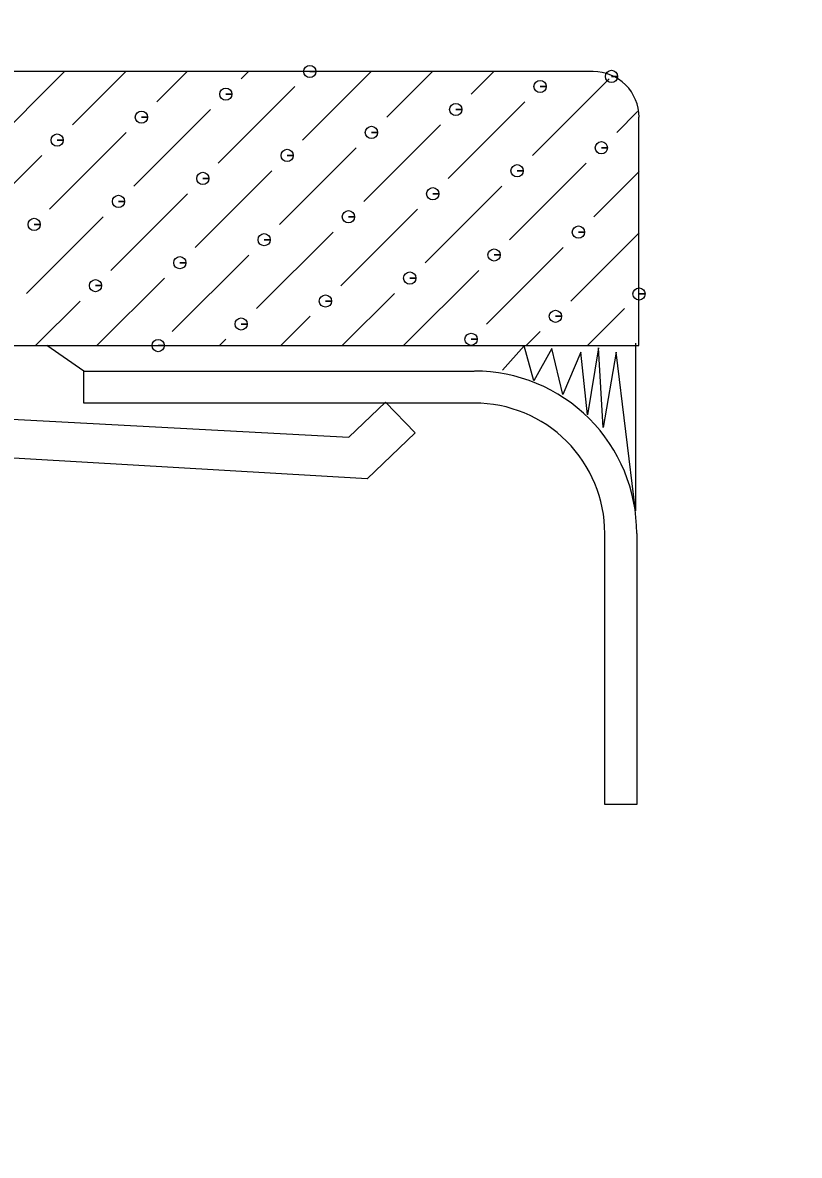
# Model space of a CAD drawing. Header units: millimetres. Extents: x 217 to 1740, y 261 to 1330.
# Drawn here: x 1280.29 to 1307.82, y 719.73 to 759.9 of the extents above; entities that cross this region are included whole.
import ezdxf

# ---------------------------------------------------------------- set-up
doc = ezdxf.new("R2010")
doc.units = ezdxf.units.MM
doc.linetypes.add('ACAD_ISO02W100', pattern=[15, 12, -3])
doc.linetypes.add('ACAD_ISO03W100', pattern=[30, 12, -18])
for name, color, linetype, lineweight in [('DEFAULT_1', 7, 'ACAD_ISO03W100', 0), ('尺寸標注', 1, 'Continuous', 30), ('細實線', 1, 'Continuous', 13)]:
    doc.layers.add(name, color=color, linetype=linetype, lineweight=lineweight)
doc.styles.add('DIM', font='txt.shx', dxfattribs={"width": 0.7, "bigfont": 'chineset.shx'})
doc.dimstyles.new('mm+in(开孔纸尺寸)', dxfattribs={"dimscale": 3, "dimtxt": 3.8, "dimasz": 2, "dimexe": 1.25, "dimexo": 0.625, "dimgap": 2, "dimtad": 1, "dimtxsty": 'DIM', "dimcen": 0, "dimclrd": 256, "dimclre": 256, "dimclrt": 3, "dimadec": 0, "dimazin": 0, "dimtfac": 1, "dimtmove": 0, "dimatfit": 1, "dimfxl": 1, "dimlwd": -1, "dimarcsym": 0})

# ---------------------------------------------------------------- blocks, each defined once
blk = doc.blocks.new('*D32')
at = {"layer": 'Defpoints', "color": 0}
for p in [(1393.921, 906.259), (634.54, 906.095), (1393.921, 506.795)]:
    blk.add_point(p, dxfattribs=at)
at = {"layer": '尺寸標注', "lineweight": -2}
for p, q in [((634.54, 904.22), (634.54, 503.045)), ((1393.921, 904.384), (1393.921, 503.045))]:
    blk.add_line(p, q, dxfattribs=at)
at = {"layer": '尺寸標注'}
blk.add_line((640.54, 506.795), (1387.921, 506.795), dxfattribs=at)
for points in [[(640.54, 507.795), (640.54, 505.795), (634.54, 506.795)], [(1387.921, 505.795), (1387.921, 507.795), (1393.921, 506.795)]]:
    blk.add_solid(points, dxfattribs=at)
at = {"layer": '尺寸標注', "color": 3, "insert": (1014.231, 519.445), "char_height": 11.4, "attachment_point": 5, "style": 'DIM'}
blk.add_mtext('759,38mm [29 7/8"]', dxfattribs=at)
blk = doc.blocks.new('*D33')
at = {"layer": 'Defpoints', "color": 0}
for p in [(1387.567, 906.476), (640.89, 906.095), (1387.567, 549.295)]:
    blk.add_point(p, dxfattribs=at)
at = {"layer": '尺寸標注', "lineweight": -2}
for p, q in [((1387.567, 904.601), (1387.567, 545.545)), ((640.89, 904.22), (640.89, 545.545))]:
    blk.add_line(p, q, dxfattribs=at)
at = {"layer": '尺寸標注'}
blk.add_line((646.89, 549.295), (1381.567, 549.295), dxfattribs=at)
for points in [[(646.89, 550.295), (646.89, 548.295), (640.89, 549.295)], [(1381.567, 548.295), (1381.567, 550.295), (1387.567, 549.295)]]:
    blk.add_solid(points, dxfattribs=at)
at = {"layer": '尺寸標注', "color": 3, "insert": (1013.044, 561.945), "char_height": 11.4, "attachment_point": 5, "style": 'DIM'}
blk.add_mtext('746,68mm [29 3/8"]', dxfattribs=at)
blk = doc.blocks.new('*D41')
at = {"layer": 'Defpoints', "color": 0}
for p in [(1381.22, 906.255), (647.24, 906.036), (1381.22, 599.295)]:
    blk.add_point(p, dxfattribs=at)
at = {"layer": '尺寸標注', "lineweight": -2}
for p, q in [((647.24, 904.161), (647.24, 595.545)), ((1381.22, 904.38), (1381.22, 595.545))]:
    blk.add_line(p, q, dxfattribs=at)
at = {"layer": '尺寸標注'}
blk.add_line((653.24, 599.295), (1375.22, 599.295), dxfattribs=at)
for points in [[(653.24, 600.295), (653.24, 598.295), (647.24, 599.295)], [(1375.22, 598.295), (1375.22, 600.295), (1381.22, 599.295)]]:
    blk.add_solid(points, dxfattribs=at)
at = {"layer": '尺寸標注', "color": 3, "insert": (1014.23, 611.945), "char_height": 11.4, "attachment_point": 5, "style": 'DIM'}
blk.add_mtext('733,98mm [28 7/8"]', dxfattribs=at)
blk = doc.blocks.new('*D49')
at = {"layer": 'Defpoints', "color": 0}
for p in [(1226.941, 1090.241), (1227.274, 665.941), (1520.823, 665.941)]:
    blk.add_point(p, dxfattribs=at)
at = {"layer": '尺寸標注', "lineweight": -2}
for p, q in [((1228.816, 1090.241), (1524.573, 1090.241)), ((1229.149, 665.941), (1524.573, 665.941))]:
    blk.add_line(p, q, dxfattribs=at)
at = {"layer": '尺寸標注'}
blk.add_line((1520.823, 1084.241), (1520.823, 671.941), dxfattribs=at)
for points in [[(1521.823, 1084.241), (1519.823, 1084.241), (1520.823, 1090.241)], [(1519.823, 671.941), (1521.823, 671.941), (1520.823, 665.941)]]:
    blk.add_solid(points, dxfattribs=at)
at = {"layer": '尺寸標注', "color": 3, "insert": (1508.173, 878.091), "char_height": 11.4, "attachment_point": 5, "rotation": 90, "style": 'DIM'}
blk.add_mtext('424,3mm [16 11/16"]', dxfattribs=at)
blk = doc.blocks.new('*D52')
at = {"layer": 'Defpoints', "color": 0}
for p in [(1226.941, 1077.541), (1225.637, 678.641), (1447.823, 678.641)]:
    blk.add_point(p, dxfattribs=at)
at = {"layer": '尺寸標注', "lineweight": -2}
for p, q in [((1228.816, 1077.541), (1451.573, 1077.541)), ((1227.512, 678.641), (1451.573, 678.641))]:
    blk.add_line(p, q, dxfattribs=at)
at = {"layer": '尺寸標注'}
blk.add_line((1447.823, 1071.541), (1447.823, 684.641), dxfattribs=at)
for points in [[(1448.823, 1071.541), (1446.823, 1071.541), (1447.823, 1077.541)], [(1446.823, 684.641), (1448.823, 684.641), (1447.823, 678.641)]]:
    blk.add_solid(points, dxfattribs=at)
at = {"layer": '尺寸標注', "color": 3, "insert": (1435.173, 878.091), "char_height": 11.4, "attachment_point": 5, "rotation": 90, "style": 'DIM'}
blk.add_mtext('398,9mm [15 11/16"]', dxfattribs=at)
blk = doc.blocks.new('*D53')
at = {"layer": 'Defpoints', "color": 0}
for p in [(1226.941, 1083.891), (1225.633, 672.291), (1490.323, 672.291)]:
    blk.add_point(p, dxfattribs=at)
at = {"layer": '尺寸標注', "lineweight": -2}
for p, q in [((1228.816, 1083.891), (1494.073, 1083.891)), ((1227.508, 672.291), (1494.073, 672.291))]:
    blk.add_line(p, q, dxfattribs=at)
at = {"layer": '尺寸標注'}
blk.add_line((1490.323, 1077.891), (1490.323, 678.291), dxfattribs=at)
for points in [[(1491.323, 1077.891), (1489.323, 1077.891), (1490.323, 1083.891)], [(1489.323, 678.291), (1491.323, 678.291), (1490.323, 672.291)]]:
    blk.add_solid(points, dxfattribs=at)
at = {"layer": '尺寸標注', "color": 3, "insert": (1477.673, 878.091), "char_height": 11.4, "attachment_point": 5, "rotation": 90, "style": 'DIM'}
blk.add_mtext('411,6mm [16 3/16"]', dxfattribs=at)

msp = doc.modelspace()

# ---------------------------------------------------------------- linework, layer by layer
msp.add_arc((1293.536, 764.827), 96.85, 273.47129, 356.20218)
at = {"layer": 'DEFAULT_1', "color": 3, "linetype": 'ByBlock'}
msp.add_arc((1293.536, 764.827), 84.15, 273.47129, 356.20218, dxfattribs=at)
at = {"layer": 'DEFAULT_1', "color": 2, "linetype": 'ACAD_ISO02W100'}
msp.add_arc((1293.536, 764.827), 90.5, 273.47129, 356.20218, dxfattribs=at)
at = {"layer": '細實線'}
for points, knots in [([(1290.466, 758.166), (1290.466, 758.166), (1290.683, 758.166), (1290.683, 758.166), (1290.683, 758.166), (1290.683, 758.286), (1290.586, 758.383), (1290.466, 758.383), (1290.466, 758.383), (1290.347, 758.383), (1290.249, 758.286), (1290.249, 758.166), (1290.249, 758.166), (1290.249, 758.047), (1290.347, 757.95), (1290.466, 757.95), (1290.466, 757.95), (1290.586, 757.95), (1290.683, 758.047), (1290.683, 758.166), (1290.683, 758.166), (1290.683, 758.166), (1290.466, 758.166), (1290.466, 758.166)], [0, 0, 0, 0, 0.142857, 0.142857, 0.142857, 0.142857, 0.285714, 0.285714, 0.285714, 0.285714, 0.428571, 0.428571, 0.428571, 0.428571, 0.571429, 0.571429, 0.571429, 0.571429, 0.714286, 0.714286, 0.714286, 0.714286, 1, 1, 1, 1]), ([(1302.137, 756.543), (1302.137, 756.973), (1301.965, 757.385), (1301.662, 757.689), (1301.662, 757.689), (1301.356, 757.994), (1300.945, 758.166), (1300.514, 758.166)], [0, 0, 0, 0, 0.333333, 0.333333, 0.333333, 0.333333, 1, 1, 1, 1]), ([(1301.161, 757.993), (1301.161, 757.993), (1301.377, 757.993), (1301.377, 757.993), (1301.377, 757.993), (1301.377, 758.112), (1301.28, 758.21), (1301.161, 758.21), (1301.161, 758.21), (1301.041, 758.21), (1300.944, 758.112), (1300.944, 757.993), (1300.944, 757.993), (1300.944, 757.873), (1301.041, 757.776), (1301.161, 757.776), (1301.161, 757.776), (1301.28, 757.776), (1301.377, 757.873), (1301.377, 757.993), (1301.377, 757.993), (1301.377, 757.993), (1301.161, 757.993), (1301.161, 757.993)], [0, 0, 0, 0, 0.142857, 0.142857, 0.142857, 0.142857, 0.285714, 0.285714, 0.285714, 0.285714, 0.428571, 0.428571, 0.428571, 0.428571, 0.571429, 0.571429, 0.571429, 0.571429, 0.714286, 0.714286, 0.714286, 0.714286, 1, 1, 1, 1]), ([(1287.489, 757.363), (1287.489, 757.363), (1287.705, 757.363), (1287.705, 757.363), (1287.705, 757.363), (1287.705, 757.482), (1287.608, 757.58), (1287.489, 757.58), (1287.489, 757.58), (1287.369, 757.58), (1287.272, 757.482), (1287.272, 757.363), (1287.272, 757.363), (1287.272, 757.243), (1287.369, 757.146), (1287.489, 757.146), (1287.489, 757.146), (1287.608, 757.146), (1287.705, 757.243), (1287.705, 757.363), (1287.705, 757.363), (1287.705, 757.363), (1287.489, 757.363), (1287.489, 757.363)], [0, 0, 0, 0, 0.142857, 0.142857, 0.142857, 0.142857, 0.285714, 0.285714, 0.285714, 0.285714, 0.428571, 0.428571, 0.428571, 0.428571, 0.571429, 0.571429, 0.571429, 0.571429, 0.714286, 0.714286, 0.714286, 0.714286, 1, 1, 1, 1]), ([(1298.629, 757.635), (1298.629, 757.635), (1298.846, 757.635), (1298.846, 757.635), (1298.846, 757.635), (1298.846, 757.755), (1298.748, 757.852), (1298.629, 757.852), (1298.629, 757.852), (1298.509, 757.852), (1298.412, 757.755), (1298.412, 757.635), (1298.412, 757.635), (1298.412, 757.516), (1298.509, 757.418), (1298.629, 757.418), (1298.629, 757.418), (1298.748, 757.418), (1298.846, 757.516), (1298.846, 757.635), (1298.846, 757.635), (1298.846, 757.635), (1298.629, 757.635), (1298.629, 757.635)], [0, 0, 0, 0, 0.142857, 0.142857, 0.142857, 0.142857, 0.285714, 0.285714, 0.285714, 0.285714, 0.428571, 0.428571, 0.428571, 0.428571, 0.571429, 0.571429, 0.571429, 0.571429, 0.714286, 0.714286, 0.714286, 0.714286, 1, 1, 1, 1]), ([(1284.499, 756.548), (1284.499, 756.548), (1284.716, 756.548), (1284.716, 756.548), (1284.716, 756.548), (1284.716, 756.668), (1284.619, 756.765), (1284.499, 756.765), (1284.499, 756.765), (1284.38, 756.765), (1284.282, 756.668), (1284.282, 756.548), (1284.282, 756.548), (1284.282, 756.429), (1284.38, 756.331), (1284.499, 756.331), (1284.499, 756.331), (1284.619, 756.331), (1284.716, 756.429), (1284.716, 756.548), (1284.716, 756.548), (1284.716, 756.548), (1284.499, 756.548), (1284.499, 756.548)], [0, 0, 0, 0, 0.142857, 0.142857, 0.142857, 0.142857, 0.285714, 0.285714, 0.285714, 0.285714, 0.428571, 0.428571, 0.428571, 0.428571, 0.571429, 0.571429, 0.571429, 0.571429, 0.714286, 0.714286, 0.714286, 0.714286, 1, 1, 1, 1]), ([(1295.64, 756.819), (1295.64, 756.819), (1295.857, 756.819), (1295.857, 756.819), (1295.857, 756.819), (1295.857, 756.939), (1295.759, 757.036), (1295.64, 757.036), (1295.64, 757.036), (1295.52, 757.036), (1295.423, 756.939), (1295.423, 756.819), (1295.423, 756.819), (1295.423, 756.7), (1295.52, 756.602), (1295.64, 756.602), (1295.64, 756.602), (1295.759, 756.602), (1295.857, 756.7), (1295.857, 756.819), (1295.857, 756.819), (1295.857, 756.819), (1295.64, 756.819), (1295.64, 756.819)], [0, 0, 0, 0, 0.142857, 0.142857, 0.142857, 0.142857, 0.285714, 0.285714, 0.285714, 0.285714, 0.428571, 0.428571, 0.428571, 0.428571, 0.571429, 0.571429, 0.571429, 0.571429, 0.714286, 0.714286, 0.714286, 0.714286, 1, 1, 1, 1]), ([(1281.512, 755.733), (1281.512, 755.733), (1281.729, 755.733), (1281.729, 755.733), (1281.729, 755.733), (1281.729, 755.853), (1281.631, 755.95), (1281.512, 755.95), (1281.512, 755.95), (1281.392, 755.95), (1281.295, 755.853), (1281.295, 755.733), (1281.295, 755.733), (1281.295, 755.614), (1281.392, 755.517), (1281.512, 755.517), (1281.512, 755.517), (1281.631, 755.517), (1281.729, 755.614), (1281.729, 755.733), (1281.729, 755.733), (1281.729, 755.733), (1281.512, 755.733), (1281.512, 755.733)], [0, 0, 0, 0, 0.142857, 0.142857, 0.142857, 0.142857, 0.285714, 0.285714, 0.285714, 0.285714, 0.428571, 0.428571, 0.428571, 0.428571, 0.571429, 0.571429, 0.571429, 0.571429, 0.714286, 0.714286, 0.714286, 0.714286, 1, 1, 1, 1]), ([(1292.652, 756.005), (1292.652, 756.005), (1292.869, 756.005), (1292.869, 756.005), (1292.869, 756.005), (1292.869, 756.125), (1292.772, 756.222), (1292.652, 756.222), (1292.652, 756.222), (1292.533, 756.222), (1292.435, 756.125), (1292.435, 756.005), (1292.435, 756.005), (1292.435, 755.886), (1292.533, 755.789), (1292.652, 755.789), (1292.652, 755.789), (1292.772, 755.789), (1292.869, 755.886), (1292.869, 756.005), (1292.869, 756.005), (1292.869, 756.005), (1292.652, 756.005), (1292.652, 756.005)], [0, 0, 0, 0, 0.142857, 0.142857, 0.142857, 0.142857, 0.285714, 0.285714, 0.285714, 0.285714, 0.428571, 0.428571, 0.428571, 0.428571, 0.571429, 0.571429, 0.571429, 0.571429, 0.714286, 0.714286, 0.714286, 0.714286, 1, 1, 1, 1]), ([(1300.802, 755.461), (1300.802, 755.461), (1301.018, 755.461), (1301.018, 755.461), (1301.018, 755.461), (1301.018, 755.58), (1300.921, 755.678), (1300.802, 755.678), (1300.802, 755.678), (1300.682, 755.678), (1300.585, 755.58), (1300.585, 755.461), (1300.585, 755.461), (1300.585, 755.342), (1300.682, 755.244), (1300.802, 755.244), (1300.802, 755.244), (1300.921, 755.244), (1301.018, 755.342), (1301.018, 755.461), (1301.018, 755.461), (1301.018, 755.461), (1300.802, 755.461), (1300.802, 755.461)], [0, 0, 0, 0, 0.142857, 0.142857, 0.142857, 0.142857, 0.285714, 0.285714, 0.285714, 0.285714, 0.428571, 0.428571, 0.428571, 0.428571, 0.571429, 0.571429, 0.571429, 0.571429, 0.714286, 0.714286, 0.714286, 0.714286, 1, 1, 1, 1]), ([(1289.663, 755.191), (1289.663, 755.191), (1289.88, 755.191), (1289.88, 755.191), (1289.88, 755.191), (1289.88, 755.31), (1289.783, 755.407), (1289.663, 755.407), (1289.663, 755.407), (1289.544, 755.407), (1289.446, 755.31), (1289.446, 755.191), (1289.446, 755.191), (1289.446, 755.071), (1289.544, 754.974), (1289.663, 754.974), (1289.663, 754.974), (1289.783, 754.974), (1289.88, 755.071), (1289.88, 755.191), (1289.88, 755.191), (1289.88, 755.191), (1289.663, 755.191), (1289.663, 755.191)], [0, 0, 0, 0, 0.142857, 0.142857, 0.142857, 0.142857, 0.285714, 0.285714, 0.285714, 0.285714, 0.428571, 0.428571, 0.428571, 0.428571, 0.571429, 0.571429, 0.571429, 0.571429, 0.714286, 0.714286, 0.714286, 0.714286, 1, 1, 1, 1]), ([(1297.814, 754.646), (1297.814, 754.646), (1298.031, 754.646), (1298.031, 754.646), (1298.031, 754.646), (1298.031, 754.766), (1297.934, 754.863), (1297.814, 754.863), (1297.814, 754.863), (1297.695, 754.863), (1297.597, 754.766), (1297.597, 754.646), (1297.597, 754.646), (1297.597, 754.527), (1297.695, 754.429), (1297.814, 754.429), (1297.814, 754.429), (1297.934, 754.429), (1298.031, 754.527), (1298.031, 754.646), (1298.031, 754.646), (1298.031, 754.646), (1297.814, 754.646), (1297.814, 754.646)], [0, 0, 0, 0, 0.142857, 0.142857, 0.142857, 0.142857, 0.285714, 0.285714, 0.285714, 0.285714, 0.428571, 0.428571, 0.428571, 0.428571, 0.571429, 0.571429, 0.571429, 0.571429, 0.714286, 0.714286, 0.714286, 0.714286, 1, 1, 1, 1]), ([(1286.674, 754.374), (1286.674, 754.374), (1286.89, 754.374), (1286.89, 754.374), (1286.89, 754.374), (1286.89, 754.493), (1286.793, 754.591), (1286.674, 754.591), (1286.674, 754.591), (1286.554, 754.591), (1286.457, 754.493), (1286.457, 754.374), (1286.457, 754.374), (1286.457, 754.254), (1286.554, 754.157), (1286.674, 754.157), (1286.674, 754.157), (1286.793, 754.157), (1286.89, 754.254), (1286.89, 754.374), (1286.89, 754.374), (1286.89, 754.374), (1286.674, 754.374), (1286.674, 754.374)], [0, 0, 0, 0, 0.142857, 0.142857, 0.142857, 0.142857, 0.285714, 0.285714, 0.285714, 0.285714, 0.428571, 0.428571, 0.428571, 0.428571, 0.571429, 0.571429, 0.571429, 0.571429, 0.714286, 0.714286, 0.714286, 0.714286, 1, 1, 1, 1]), ([(1294.825, 753.831), (1294.825, 753.831), (1295.041, 753.831), (1295.041, 753.831), (1295.041, 753.831), (1295.041, 753.95), (1294.944, 754.048), (1294.825, 754.048), (1294.825, 754.048), (1294.705, 754.048), (1294.608, 753.95), (1294.608, 753.831), (1294.608, 753.831), (1294.608, 753.712), (1294.705, 753.614), (1294.825, 753.614), (1294.825, 753.614), (1294.944, 753.614), (1295.041, 753.712), (1295.041, 753.831), (1295.041, 753.831), (1295.041, 753.831), (1294.825, 753.831), (1294.825, 753.831)], [0, 0, 0, 0, 0.142857, 0.142857, 0.142857, 0.142857, 0.285714, 0.285714, 0.285714, 0.285714, 0.428571, 0.428571, 0.428571, 0.428571, 0.571429, 0.571429, 0.571429, 0.571429, 0.714286, 0.714286, 0.714286, 0.714286, 1, 1, 1, 1]), ([(1283.685, 753.561), (1283.685, 753.561), (1283.901, 753.561), (1283.901, 753.561), (1283.901, 753.561), (1283.901, 753.68), (1283.804, 753.777), (1283.685, 753.777), (1283.685, 753.777), (1283.565, 753.777), (1283.468, 753.68), (1283.468, 753.561), (1283.468, 753.561), (1283.468, 753.441), (1283.565, 753.344), (1283.685, 753.344), (1283.685, 753.344), (1283.804, 753.344), (1283.901, 753.441), (1283.901, 753.561), (1283.901, 753.561), (1283.901, 753.561), (1283.685, 753.561), (1283.685, 753.561)], [0, 0, 0, 0, 0.142857, 0.142857, 0.142857, 0.142857, 0.285714, 0.285714, 0.285714, 0.285714, 0.428571, 0.428571, 0.428571, 0.428571, 0.571429, 0.571429, 0.571429, 0.571429, 0.714286, 0.714286, 0.714286, 0.714286, 1, 1, 1, 1]), ([(1291.835, 753.016), (1291.835, 753.016), (1292.052, 753.016), (1292.052, 753.016), (1292.052, 753.016), (1292.052, 753.136), (1291.955, 753.233), (1291.835, 753.233), (1291.835, 753.233), (1291.716, 753.233), (1291.619, 753.136), (1291.619, 753.016), (1291.619, 753.016), (1291.619, 752.897), (1291.716, 752.799), (1291.835, 752.799), (1291.835, 752.799), (1291.955, 752.799), (1292.052, 752.897), (1292.052, 753.016), (1292.052, 753.016), (1292.052, 753.016), (1291.835, 753.016), (1291.835, 753.016)], [0, 0, 0, 0, 0.142857, 0.142857, 0.142857, 0.142857, 0.285714, 0.285714, 0.285714, 0.285714, 0.428571, 0.428571, 0.428571, 0.428571, 0.571429, 0.571429, 0.571429, 0.571429, 0.714286, 0.714286, 0.714286, 0.714286, 1, 1, 1, 1]), ([(1280.695, 752.744), (1280.695, 752.744), (1280.912, 752.744), (1280.912, 752.744), (1280.912, 752.744), (1280.912, 752.863), (1280.814, 752.961), (1280.695, 752.961), (1280.695, 752.961), (1280.576, 752.961), (1280.478, 752.863), (1280.478, 752.744), (1280.478, 752.744), (1280.478, 752.624), (1280.576, 752.527), (1280.695, 752.527), (1280.695, 752.527), (1280.814, 752.527), (1280.912, 752.624), (1280.912, 752.744), (1280.912, 752.744), (1280.912, 752.744), (1280.695, 752.744), (1280.695, 752.744)], [0, 0, 0, 0, 0.142857, 0.142857, 0.142857, 0.142857, 0.285714, 0.285714, 0.285714, 0.285714, 0.428571, 0.428571, 0.428571, 0.428571, 0.571429, 0.571429, 0.571429, 0.571429, 0.714286, 0.714286, 0.714286, 0.714286, 1, 1, 1, 1]), ([(1288.848, 752.201), (1288.848, 752.201), (1289.065, 752.201), (1289.065, 752.201), (1289.065, 752.201), (1289.065, 752.321), (1288.967, 752.418), (1288.848, 752.418), (1288.848, 752.418), (1288.729, 752.418), (1288.631, 752.321), (1288.631, 752.201), (1288.631, 752.201), (1288.631, 752.082), (1288.729, 751.985), (1288.848, 751.985), (1288.848, 751.985), (1288.967, 751.985), (1289.065, 752.082), (1289.065, 752.201), (1289.065, 752.201), (1289.065, 752.201), (1288.848, 752.201), (1288.848, 752.201)], [0, 0, 0, 0, 0.142857, 0.142857, 0.142857, 0.142857, 0.285714, 0.285714, 0.285714, 0.285714, 0.428571, 0.428571, 0.428571, 0.428571, 0.571429, 0.571429, 0.571429, 0.571429, 0.714286, 0.714286, 0.714286, 0.714286, 1, 1, 1, 1]), ([(1299.987, 752.472), (1299.987, 752.472), (1300.204, 752.472), (1300.204, 752.472), (1300.204, 752.472), (1300.204, 752.591), (1300.106, 752.689), (1299.987, 752.689), (1299.987, 752.689), (1299.868, 752.689), (1299.77, 752.591), (1299.77, 752.472), (1299.77, 752.472), (1299.77, 752.353), (1299.868, 752.255), (1299.987, 752.255), (1299.987, 752.255), (1300.106, 752.255), (1300.204, 752.353), (1300.204, 752.472), (1300.204, 752.472), (1300.204, 752.472), (1299.987, 752.472), (1299.987, 752.472)], [0, 0, 0, 0, 0.142857, 0.142857, 0.142857, 0.142857, 0.285714, 0.285714, 0.285714, 0.285714, 0.428571, 0.428571, 0.428571, 0.428571, 0.571429, 0.571429, 0.571429, 0.571429, 0.714286, 0.714286, 0.714286, 0.714286, 1, 1, 1, 1]), ([(1285.859, 751.386), (1285.859, 751.386), (1286.076, 751.386), (1286.076, 751.386), (1286.076, 751.386), (1286.076, 751.506), (1285.978, 751.603), (1285.859, 751.603), (1285.859, 751.603), (1285.74, 751.603), (1285.642, 751.506), (1285.642, 751.386), (1285.642, 751.386), (1285.642, 751.267), (1285.74, 751.169), (1285.859, 751.169), (1285.859, 751.169), (1285.978, 751.169), (1286.076, 751.267), (1286.076, 751.386), (1286.076, 751.386), (1286.076, 751.386), (1285.859, 751.386), (1285.859, 751.386)], [0, 0, 0, 0, 0.142857, 0.142857, 0.142857, 0.142857, 0.285714, 0.285714, 0.285714, 0.285714, 0.428571, 0.428571, 0.428571, 0.428571, 0.571429, 0.571429, 0.571429, 0.571429, 0.714286, 0.714286, 0.714286, 0.714286, 1, 1, 1, 1]), ([(1296.999, 751.659), (1296.999, 751.659), (1297.216, 751.659), (1297.216, 751.659), (1297.216, 751.659), (1297.216, 751.778), (1297.119, 751.876), (1296.999, 751.876), (1296.999, 751.876), (1296.88, 751.876), (1296.783, 751.778), (1296.783, 751.659), (1296.783, 751.659), (1296.783, 751.539), (1296.88, 751.442), (1296.999, 751.442), (1296.999, 751.442), (1297.119, 751.442), (1297.216, 751.539), (1297.216, 751.659), (1297.216, 751.659), (1297.216, 751.659), (1296.999, 751.659), (1296.999, 751.659)], [0, 0, 0, 0, 0.142857, 0.142857, 0.142857, 0.142857, 0.285714, 0.285714, 0.285714, 0.285714, 0.428571, 0.428571, 0.428571, 0.428571, 0.571429, 0.571429, 0.571429, 0.571429, 0.714286, 0.714286, 0.714286, 0.714286, 1, 1, 1, 1]), ([(1282.869, 750.572), (1282.869, 750.572), (1283.086, 750.572), (1283.086, 750.572), (1283.086, 750.572), (1283.086, 750.691), (1282.989, 750.788), (1282.869, 750.788), (1282.869, 750.788), (1282.75, 750.788), (1282.653, 750.691), (1282.653, 750.572), (1282.653, 750.572), (1282.653, 750.452), (1282.75, 750.355), (1282.869, 750.355), (1282.869, 750.355), (1282.989, 750.355), (1283.086, 750.452), (1283.086, 750.572), (1283.086, 750.572), (1283.086, 750.572), (1282.869, 750.572), (1282.869, 750.572)], [0, 0, 0, 0, 0.142857, 0.142857, 0.142857, 0.142857, 0.285714, 0.285714, 0.285714, 0.285714, 0.428571, 0.428571, 0.428571, 0.428571, 0.571429, 0.571429, 0.571429, 0.571429, 0.714286, 0.714286, 0.714286, 0.714286, 1, 1, 1, 1]), ([(1294.01, 750.842), (1294.01, 750.842), (1294.227, 750.842), (1294.227, 750.842), (1294.227, 750.842), (1294.227, 750.961), (1294.129, 751.059), (1294.01, 751.059), (1294.01, 751.059), (1293.89, 751.059), (1293.793, 750.961), (1293.793, 750.842), (1293.793, 750.842), (1293.793, 750.723), (1293.89, 750.625), (1294.01, 750.625), (1294.01, 750.625), (1294.129, 750.625), (1294.227, 750.723), (1294.227, 750.842), (1294.227, 750.842), (1294.227, 750.842), (1294.01, 750.842), (1294.01, 750.842)], [0, 0, 0, 0, 0.142857, 0.142857, 0.142857, 0.142857, 0.285714, 0.285714, 0.285714, 0.285714, 0.428571, 0.428571, 0.428571, 0.428571, 0.571429, 0.571429, 0.571429, 0.571429, 0.714286, 0.714286, 0.714286, 0.714286, 1, 1, 1, 1]), ([(1302.137, 750.276), (1302.137, 750.276), (1302.353, 750.276), (1302.353, 750.276), (1302.353, 750.276), (1302.353, 750.396), (1302.256, 750.493), (1302.137, 750.493), (1302.137, 750.493), (1302.017, 750.493), (1301.92, 750.396), (1301.92, 750.276), (1301.92, 750.276), (1301.92, 750.157), (1302.017, 750.06), (1302.137, 750.06), (1302.137, 750.06), (1302.256, 750.06), (1302.353, 750.157), (1302.353, 750.276), (1302.353, 750.276), (1302.353, 750.276), (1302.137, 750.276), (1302.137, 750.276)], [0, 0, 0, 0, 0.142857, 0.142857, 0.142857, 0.142857, 0.285714, 0.285714, 0.285714, 0.285714, 0.428571, 0.428571, 0.428571, 0.428571, 0.571429, 0.571429, 0.571429, 0.571429, 0.714286, 0.714286, 0.714286, 0.714286, 1, 1, 1, 1]), ([(1291.021, 750.027), (1291.021, 750.027), (1291.237, 750.027), (1291.237, 750.027), (1291.237, 750.027), (1291.237, 750.146), (1291.14, 750.243), (1291.021, 750.243), (1291.021, 750.243), (1290.901, 750.243), (1290.804, 750.146), (1290.804, 750.027), (1290.804, 750.027), (1290.804, 749.907), (1290.901, 749.81), (1291.021, 749.81), (1291.021, 749.81), (1291.14, 749.81), (1291.237, 749.907), (1291.237, 750.027), (1291.237, 750.027), (1291.237, 750.027), (1291.021, 750.027), (1291.021, 750.027)], [0, 0, 0, 0, 0.142857, 0.142857, 0.142857, 0.142857, 0.285714, 0.285714, 0.285714, 0.285714, 0.428571, 0.428571, 0.428571, 0.428571, 0.571429, 0.571429, 0.571429, 0.571429, 0.714286, 0.714286, 0.714286, 0.714286, 1, 1, 1, 1]), ([(1299.172, 749.484), (1299.172, 749.484), (1299.388, 749.484), (1299.388, 749.484), (1299.388, 749.484), (1299.388, 749.604), (1299.291, 749.701), (1299.172, 749.701), (1299.172, 749.701), (1299.052, 749.701), (1298.955, 749.604), (1298.955, 749.484), (1298.955, 749.484), (1298.955, 749.365), (1299.052, 749.268), (1299.172, 749.268), (1299.172, 749.268), (1299.291, 749.268), (1299.388, 749.365), (1299.388, 749.484), (1299.388, 749.484), (1299.388, 749.484), (1299.172, 749.484), (1299.172, 749.484)], [0, 0, 0, 0, 0.142857, 0.142857, 0.142857, 0.142857, 0.285714, 0.285714, 0.285714, 0.285714, 0.428571, 0.428571, 0.428571, 0.428571, 0.571429, 0.571429, 0.571429, 0.571429, 0.714286, 0.714286, 0.714286, 0.714286, 1, 1, 1, 1]), ([(1288.033, 749.212), (1288.033, 749.212), (1288.25, 749.212), (1288.25, 749.212), (1288.25, 749.212), (1288.25, 749.331), (1288.153, 749.429), (1288.033, 749.429), (1288.033, 749.429), (1287.914, 749.429), (1287.816, 749.331), (1287.816, 749.212), (1287.816, 749.212), (1287.816, 749.093), (1287.914, 748.995), (1288.033, 748.995), (1288.033, 748.995), (1288.153, 748.995), (1288.25, 749.093), (1288.25, 749.212), (1288.25, 749.212), (1288.25, 749.212), (1288.033, 749.212), (1288.033, 749.212)], [0, 0, 0, 0, 0.142857, 0.142857, 0.142857, 0.142857, 0.285714, 0.285714, 0.285714, 0.285714, 0.428571, 0.428571, 0.428571, 0.428571, 0.571429, 0.571429, 0.571429, 0.571429, 0.714286, 0.714286, 0.714286, 0.714286, 1, 1, 1, 1]), ([(1296.183, 748.669), (1296.183, 748.669), (1296.399, 748.669), (1296.399, 748.669), (1296.399, 748.669), (1296.399, 748.789), (1296.302, 748.886), (1296.183, 748.886), (1296.183, 748.886), (1296.063, 748.886), (1295.966, 748.789), (1295.966, 748.669), (1295.966, 748.669), (1295.966, 748.55), (1296.063, 748.453), (1296.183, 748.453), (1296.183, 748.453), (1296.302, 748.453), (1296.399, 748.55), (1296.399, 748.669), (1296.399, 748.669), (1296.399, 748.669), (1296.183, 748.669), (1296.183, 748.669)], [0, 0, 0, 0, 0.142857, 0.142857, 0.142857, 0.142857, 0.285714, 0.285714, 0.285714, 0.285714, 0.428571, 0.428571, 0.428571, 0.428571, 0.571429, 0.571429, 0.571429, 0.571429, 0.714286, 0.714286, 0.714286, 0.714286, 1, 1, 1, 1]), ([(1285.094, 748.448), (1285.094, 748.448), (1285.311, 748.448), (1285.311, 748.448), (1285.311, 748.448), (1285.311, 748.567), (1285.214, 748.665), (1285.094, 748.665), (1285.094, 748.665), (1284.975, 748.665), (1284.877, 748.567), (1284.877, 748.448), (1284.877, 748.448), (1284.877, 748.328), (1284.975, 748.231), (1285.094, 748.231), (1285.094, 748.231), (1285.214, 748.231), (1285.311, 748.328), (1285.311, 748.448), (1285.311, 748.448), (1285.311, 748.448), (1285.094, 748.448), (1285.094, 748.448)], [0, 0, 0, 0, 0.142857, 0.142857, 0.142857, 0.142857, 0.285714, 0.285714, 0.285714, 0.285714, 0.428571, 0.428571, 0.428571, 0.428571, 0.571429, 0.571429, 0.571429, 0.571429, 0.714286, 0.714286, 0.714286, 0.714286, 1, 1, 1, 1]), ([(1302.01, 748.535), (1302.01, 748.535), (1302.01, 742.586), (1302.01, 742.586), (1302.01, 742.586), (1302.01, 742.586), (1301.327, 748.209), (1301.327, 748.209), (1301.327, 748.209), (1301.327, 748.209), (1300.869, 745.541), (1300.869, 745.541), (1300.869, 745.541), (1300.869, 745.541), (1300.698, 748.372), (1300.698, 748.372), (1300.698, 748.372), (1300.698, 748.372), (1300.316, 745.987), (1300.316, 745.987), (1300.316, 745.987), (1300.316, 745.987), (1300.07, 748.209), (1300.07, 748.209), (1300.07, 748.209), (1300.07, 748.209), (1299.44, 746.718), (1299.44, 746.718), (1299.44, 746.718), (1299.44, 746.718), (1299.049, 748.343), (1299.049, 748.343), (1299.049, 748.343), (1299.049, 748.343), (1298.405, 747.2), (1298.405, 747.2), (1298.405, 747.2), (1298.405, 747.2), (1298.066, 748.433), (1298.066, 748.433), (1298.066, 748.433), (1298.066, 748.433), (1297.298, 747.577), (1297.298, 747.577)], [0, 0, 0, 0, 0.083333, 0.083333, 0.083333, 0.083333, 0.166667, 0.166667, 0.166667, 0.166667, 0.25, 0.25, 0.25, 0.25, 0.333333, 0.333333, 0.333333, 0.333333, 0.416667, 0.416667, 0.416667, 0.416667, 0.5, 0.5, 0.5, 0.5, 0.583333, 0.583333, 0.583333, 0.583333, 0.666667, 0.666667, 0.666667, 0.666667, 0.75, 0.75, 0.75, 0.75, 0.833333, 0.833333, 0.833333, 0.833333, 1, 1, 1, 1]), ([(1302.057, 741.786), (1302.057, 743.313), (1301.45, 744.776), (1300.372, 745.857), (1300.372, 745.857), (1299.292, 746.935), (1297.826, 747.542), (1296.3, 747.542)], [0, 0, 0, 0, 0.333333, 0.333333, 0.333333, 0.333333, 1, 1, 1, 1]), ([(1300.923, 741.786), (1300.923, 743.011), (1300.436, 744.187), (1299.569, 745.055), (1299.569, 745.055), (1298.702, 745.923), (1297.526, 746.408), (1296.299, 746.408)], [0, 0, 0, 0, 0.333333, 0.333333, 0.333333, 0.333333, 1, 1, 1, 1])]:
    msp.add_open_spline(points, degree=3, knots=knots, dxfattribs=at)
for points in [[(1300.514, 758.162), (1300.514, 758.162), (1256.74, 758.162), (1256.74, 758.162)], [(1279.067, 755.46), (1279.067, 755.46), (1281.77, 758.166), (1281.77, 758.166)], [(1282.055, 756.275), (1282.055, 756.275), (1283.945, 758.166), (1283.945, 758.166)], [(1285.044, 757.091), (1285.044, 757.091), (1286.118, 758.166), (1286.118, 758.166)], [(1288.033, 757.907), (1288.033, 757.907), (1288.292, 758.166), (1288.292, 758.166)], [(1290.205, 755.733), (1290.205, 755.733), (1292.638, 758.166), (1292.638, 758.166)], [(1293.195, 756.547), (1293.195, 756.547), (1294.813, 758.166), (1294.813, 758.166)], [(1296.183, 757.363), (1296.183, 757.363), (1296.986, 758.166), (1296.986, 758.166)], [(1287.216, 754.918), (1287.216, 754.918), (1289.933, 757.635), (1289.933, 757.635)], [(1298.357, 755.19), (1298.357, 755.19), (1301.073, 757.907), (1301.073, 757.907)], [(1284.229, 754.103), (1284.229, 754.103), (1286.946, 756.818), (1286.946, 756.818)], [(1295.368, 754.373), (1295.368, 754.373), (1298.085, 757.091), (1298.085, 757.091)], [(1301.346, 756.005), (1301.346, 756.005), (1302.083, 756.742), (1302.083, 756.742)], [(1302.135, 748.445), (1302.135, 748.445), (1302.135, 756.541), (1302.135, 756.541)], [(1281.24, 753.288), (1281.24, 753.288), (1283.957, 756.005), (1283.957, 756.005)], [(1292.38, 753.56), (1292.38, 753.56), (1295.097, 756.275), (1295.097, 756.275)], [(1278.25, 752.472), (1278.25, 752.472), (1280.967, 755.19), (1280.967, 755.19)], [(1289.391, 752.743), (1289.391, 752.743), (1292.108, 755.46), (1292.108, 755.46)], [(1297.542, 752.201), (1297.542, 752.201), (1300.259, 754.918), (1300.259, 754.918)], [(1286.403, 751.928), (1286.403, 751.928), (1289.118, 754.646), (1289.118, 754.646)], [(1300.53, 753.016), (1300.53, 753.016), (1302.137, 754.623), (1302.137, 754.623)], [(1294.553, 751.386), (1294.553, 751.386), (1297.27, 754.103), (1297.27, 754.103)], [(1283.414, 751.114), (1283.414, 751.114), (1286.131, 753.831), (1286.131, 753.831)], [(1291.564, 750.571), (1291.564, 750.571), (1294.281, 753.288), (1294.281, 753.288)], [(1280.425, 750.299), (1280.425, 750.299), (1283.142, 753.016), (1283.142, 753.016)], [(1288.576, 749.756), (1288.576, 749.756), (1291.293, 752.472), (1291.293, 752.472)], [(1299.716, 750.027), (1299.716, 750.027), (1302.137, 752.449), (1302.137, 752.449)], [(1296.727, 749.211), (1296.727, 749.211), (1299.444, 751.928), (1299.444, 751.928)], [(1285.586, 748.941), (1285.586, 748.941), (1288.304, 751.658), (1288.304, 751.658)], [(1282.92, 748.447), (1282.92, 748.447), (1285.314, 750.841), (1285.314, 750.841)], [(1293.788, 748.447), (1293.788, 748.447), (1296.454, 751.114), (1296.454, 751.114)], [(1280.747, 748.447), (1280.747, 748.447), (1282.327, 750.027), (1282.327, 750.027)], [(1291.615, 748.447), (1291.615, 748.447), (1293.466, 750.299), (1293.466, 750.299)], [(1300.309, 748.447), (1300.309, 748.447), (1301.618, 749.756), (1301.618, 749.756)], [(1289.441, 748.447), (1289.441, 748.447), (1290.478, 749.484), (1290.478, 749.484)], [(1298.135, 748.447), (1298.135, 748.447), (1298.629, 748.941), (1298.629, 748.941)], [(1257.468, 748.447), (1257.468, 748.447), (1302.135, 748.447), (1302.135, 748.447)], [(1282.46, 747.544), (1282.46, 747.544), (1281.14, 748.447), (1281.14, 748.447)], [(1287.267, 748.447), (1287.267, 748.447), (1287.489, 748.669), (1287.489, 748.669)], [(1282.459, 747.544), (1282.459, 747.544), (1296.288, 747.544), (1296.288, 747.544)], [(1282.46, 746.408), (1282.46, 746.408), (1282.46, 747.542), (1282.46, 747.542)], [(1261.331, 746.831), (1261.331, 746.831), (1291.853, 745.196), (1291.853, 745.196)], [(1296.288, 746.408), (1296.288, 746.408), (1282.459, 746.408), (1282.459, 746.408)], [(1291.854, 745.197), (1291.854, 745.197), (1293.15, 746.444), (1293.15, 746.444)], [(1293.148, 746.444), (1293.148, 746.444), (1294.197, 745.354), (1294.197, 745.354)], [(1292.501, 743.724), (1292.501, 743.724), (1260.523, 745.586), (1260.523, 745.586)], [(1294.197, 745.352), (1294.197, 745.352), (1292.504, 743.722), (1292.504, 743.722)], [(1300.921, 732.173), (1300.921, 732.173), (1300.921, 741.786), (1300.921, 741.786)], [(1302.055, 741.786), (1302.055, 741.786), (1302.055, 732.173), (1302.055, 732.173)], [(1302.064, 732.173), (1302.064, 732.173), (1300.93, 732.173), (1300.93, 732.173)]]:
    msp.add_open_spline(points, degree=3, dxfattribs=at)

# ---------------------------------------------------------------- dimensions: what is measured, and where the dimension line sits
at = {"layer": '尺寸標注'}
for base, p1, p2, picture, middle in [((1520.823, 665.941), (1226.941, 1090.241), (1227.274, 665.941), '*D49', (1520.823, 878.091)), ((1490.323, 672.291), (1226.941, 1083.891), (1225.633, 672.291), '*D53', (1490.323, 878.091)), ((1447.823, 678.641), (1226.941, 1077.541), (1225.637, 678.641), '*D52', (1447.823, 878.091))]:
    dim = msp.add_linear_dim(base=base, p1=p1, p2=p2, angle=90, dimstyle='mm+in(开孔纸尺寸)', override={"dimpost": 'mm', "dimtofl": 0}, dxfattribs=at)
    dim.commit()
    dim.dimension.update_dxf_attribs({"geometry": picture, "text_midpoint": middle, "dimtype": 160})
for base, p1, p2, picture, middle in [((1393.921, 506.795), (634.54, 906.095), (1393.921, 906.259), '*D32', (1014.231, 506.795)), ((1387.567, 549.295), (640.89, 906.095), (1387.567, 906.476), '*D33', (1013.044, 549.295))]:
    dim = msp.add_linear_dim(base=base, p1=p1, p2=p2, dimstyle='mm+in(开孔纸尺寸)', override={"dimpost": 'mm', "dimtofl": 0}, dxfattribs=at)
    dim.commit()
    dim.dimension.update_dxf_attribs({"geometry": picture, "text_midpoint": middle, "dimtype": 160})
dim = msp.add_linear_dim(base=(1381.22, 599.295), p1=(647.24, 906.036), p2=(1381.22, 906.255), dimstyle='mm+in(开孔纸尺寸)', override={"dimpost": 'mm', "dimtofl": 0}, dxfattribs=at)
dim.commit()
dim.dimension.update_dxf_attribs({"geometry": '*D41', "text_midpoint": (1014.23, 611.945)})

doc.saveas('drawing.dxf')
